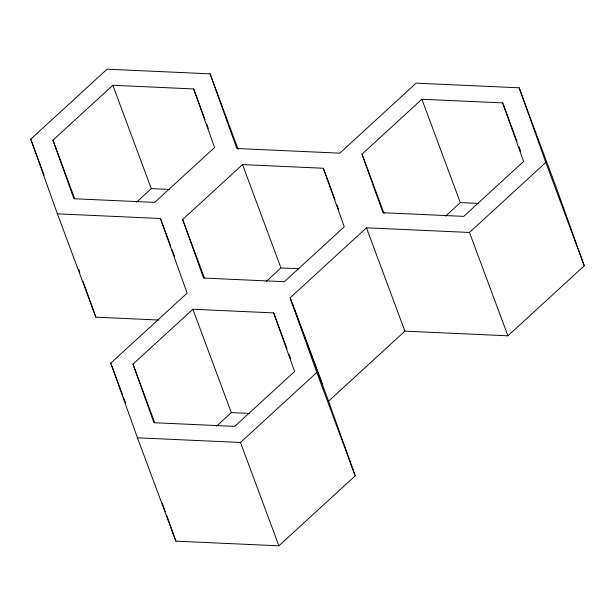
<?xml version="1.0" encoding="UTF-8"?>
<svg xmlns="http://www.w3.org/2000/svg" width="615" height="615" viewBox="0 0 615 615"><rect width="100%" height="100%" fill="white"/><g stroke="black" fill="none" stroke-linecap="round" stroke-linejoin="round"><path stroke-width="0.92" d="M158.816 320.031L95.863 317.186L57.426 213.843L30.75 139.182L107.087 69.188L210.099 73.838L238.174 149.33M193.64 88.937L214.566 147.492L154.688 202.397L73.892 198.745L52.967 140.189L112.837 85.285L193.64 88.937L205.003 119.487M136.476 202.197L151.275 188.628L169.333 189.443M323.329 168.249L344.254 226.804L284.376 281.716L203.58 278.057L182.655 219.501L242.533 164.597L323.329 168.249L335.029 199.706M210.099 73.838L236.775 148.499L339.788 153.158L416.124 83.156L519.137 87.807L545.812 162.468L469.483 232.47L366.463 227.811L290.134 297.814L328.564 401.157L355.239 475.818L278.903 545.812L175.89 541.162L137.46 437.811L110.785 363.158L187.121 293.155L160.438 218.502L57.426 213.843M273.667 312.904L294.593 371.468L234.722 426.372L153.919 422.72L132.994 364.165L192.872 309.253L273.667 312.904L287.036 348.851M502.678 102.905L523.603 161.461L463.725 216.372L382.93 212.713L362.004 154.157L421.875 99.253L502.678 102.905L517.046 141.55M266.172 281.509L280.963 267.94L299.021 268.763M216.511 426.164L231.302 412.604L249.367 413.418M445.521 216.165L460.312 202.596L478.37 203.411M137.46 437.811L240.473 442.469L316.81 372.467L290.134 297.814M328.564 401.157L404.901 331.154L507.913 335.813L584.25 265.811L557.574 191.157L519.137 87.807M545.812 162.468L584.25 265.811M519.052 146.939L520.728 151.436M421.875 99.253L460.312 202.596M469.483 232.47L507.913 335.813M362.004 154.157L384.06 213.467M366.463 227.811L404.901 331.154M337.028 205.095L338.704 209.584M242.533 164.597L280.963 267.94M292.402 303.28L293.739 306.877M294.408 308.676L322.475 384.16M316.81 372.467L355.239 475.818M206.671 123.984L208.347 128.474M289.042 354.248L290.711 358.737M182.655 219.501L204.38 277.918M112.837 85.285L151.275 188.628M160.438 218.502L170.801 246.354M172.138 249.951L174.476 256.24M192.872 309.253L231.302 412.604M240.473 442.469L278.903 545.812M52.967 140.189L74.684 198.599M132.994 364.165L154.719 422.574M30.75 139.182L40.444 165.243M41.113 167.042L44.119 175.129M110.785 363.158L122.816 395.507M123.484 397.305L125.821 403.594M78.828 269.516L79.789 272.214M83.002 281.209L95.863 317.186M162.391 503.377L165.289 511.48M166.573 515.078L175.89 541.162"/></g></svg>
